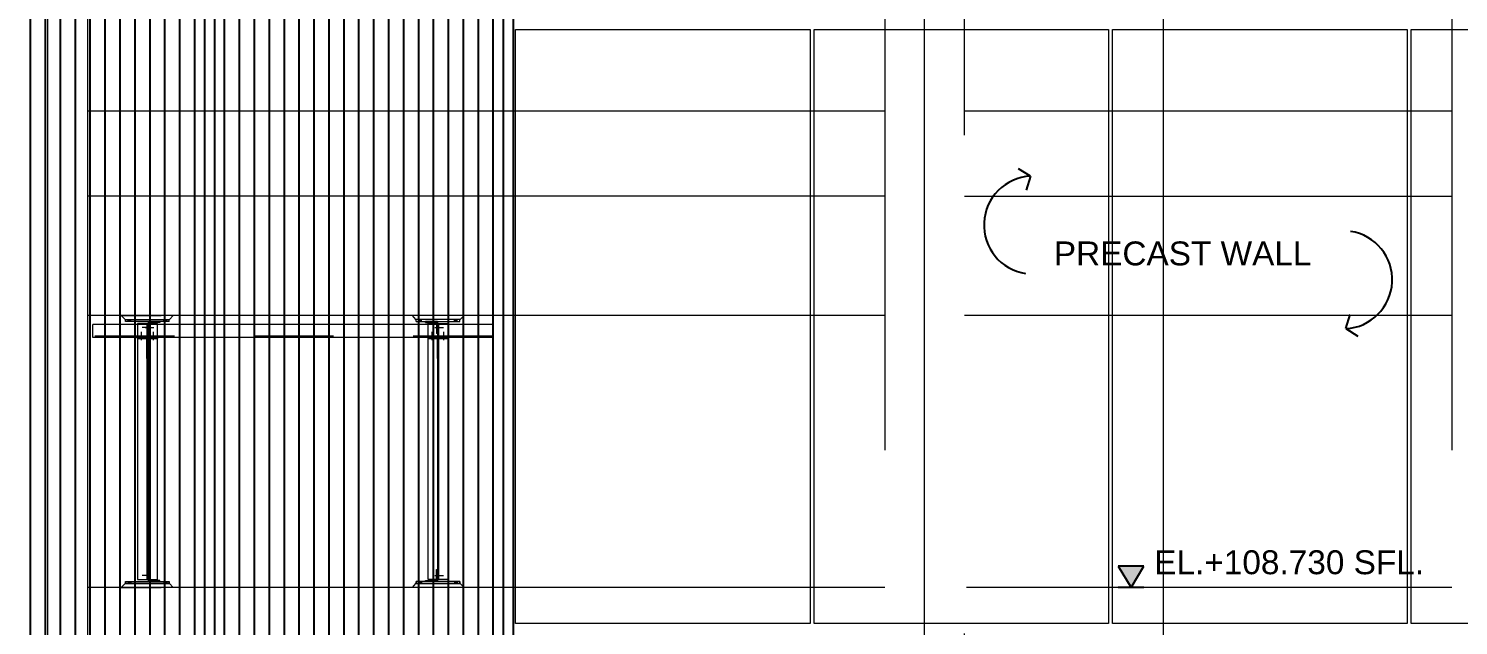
# Model space of a CAD drawing. Header units: millimetres. Extents: x 652937 to 1670132, y 1473552 to 2851037.
# Drawn here: x 663510.12 to 663517.31, y 1524562.13 to 1524565.12 of the extents above; entities that cross this region are included whole.
import ezdxf
from ezdxf.enums import TextEntityAlignment as Align

# ---------------------------------------------------------------- set-up
doc = ezdxf.new("R2010")
doc.units = ezdxf.units.MM
for name, pattern in [('Grid Line', [22.225, 12.7, -3.175, 3.175, -3.175]), ('HIDDEN', [0.375, 0.25, -0.125]), ('XKITLINE00', [0]), ('XKITLINE02', [4, 2, -2])]:
    doc.linetypes.add(name, pattern=pattern)
doc.layers.add('000 - 0_HIDE_OBJ_FRAMING_DEF_SUB', color=7, linetype='Continuous', plot=False)
for name, color, linetype, lineweight in [('A-230-M_FLOOR', 7, 'Continuous', 25), ('A-GENM', 7, 'Continuous', 9), ('Bolt', 7, 'Continuous', 0), ('Part', 7, 'Continuous', 0), ('Z-030-M_GRID', 7, 'Continuous', 9)]:
    doc.layers.add(name, color=color, linetype=linetype, lineweight=lineweight)
doc.layers.add('CVA044__', color=7, linetype='Continuous')
doc.layers.add('DIM', color=7, linetype='Continuous')
doc.styles.add('ANGSANA', font='angsana.shx', dxfattribs={"width": 0.9})
doc.styles.add('Arial', font='arial.ttf')

# ---------------------------------------------------------------- blocks, each defined once
blk = doc.blocks.new('GM_Louver Grill Vertical Z1 - Z Profile-20321545-ENT 3 ELE-2 Sheet')
at = {"layer": '000 - 0_HIDE_OBJ_FRAMING_DEF_SUB', "color": 7}
blk.add_line((-201431, 105550), (-201431, 114870), dxfattribs=at)
blk = doc.blocks.new('E2')
at = {"layer": '000 - 0_HIDE_OBJ_FRAMING_DEF_SUB', "color": 7}
for p, q in [((1649987.5, 105550), (1649987.5, 114870)), ((1650087.5, 105550), (1650087.5, 114870)), ((1651487.5, 114870), (1651487.5, 105550))]:
    blk.add_line(p, q, dxfattribs=at)
for points in [[(1650037.5, 114870), (1648537.5, 114870), (1648537.5, 105550), (1650037.5, 105550)], [(1650037.5, 114870), (1651537.5, 114870), (1651537.5, 105550), (1650037.5, 105550)]]:
    blk.add_lwpolyline(points, close=True, dxfattribs=at)
at = {"layer": 'A-GENM', "color": 7}
for p in [(1850543.5, 0), (1850618.5, 0), (1850693.5, 0), (1850768.5, 0), (1850843.5, 0), (1850918.5, 0), (1850993.5, 0), (1851068.5, 0), (1851143.5, 0), (1851218.5, 0), (1851293.5, 0), (1851368.5, 0), (1851593.5, 0), (1851668.5, 0), (1851743.5, 0), (1851818.5, 0), (1851893.5, 0), (1851968.5, 0), (1852043.5, 0), (1852118.5, 0), (1852193.5, 0), (1852268.5, 0), (1852343.5, 0), (1852418.5, 0), (1852493.5, 0), (1852568.5, 0), (1852643.5, 0), (1852718.5, 0), (1852793.5, 0), (1852868.5, 0)]:
    blk.add_blockref('GM_Louver Grill Vertical Z1 - Z Profile-20321545-ENT 3 ELE-2 Sheet', p, dxfattribs=at)
blk = doc.blocks.new('LEV-SEC')
blk.add_hatch(color=7).paths.add_polyline_path([(-1.62, 2.67), (0, 0), (1.62, 2.67)])
at = {"color": 7}
for p, q in [((-1.62, 2.67), (0, 0)), ((1.62, 2.67), (-1.62, 2.67)), ((0, 0), (1.62, 2.67)), ((1.62, 0), (-1.62, 0))]:
    blk.add_line(p, q, dxfattribs=at)
at = {"color": 7, "style": 'ANGSANA'}
blk.add_attdef('ELEVATION', text='', height=2.4, dxfattribs=at).set_placement((2.91, 2.21), align=Align.BOTTOM_LEFT)
blk = doc.blocks.new('*A3459102')
at = {"layer": 'Part', "color": 7, "linetype": 'XKITLINE00', "lineweight": 0}
for p, q in [((616.947211, 135.830227), (616.947209, 135.830227)), ((616.947209, 135.830227), (619.147209, 135.830227)), ((616.947209, 135.730227), (616.947209, 135.830227)), ((619.147211, 135.830227), (619.147209, 135.830227)), ((619.147209, 135.730227), (619.147209, 135.830227)), ((616.947211, 135.730227), (616.947209, 135.730227)), ((616.947209, 135.730227), (619.147209, 135.730227)), ((619.147211, 135.730227), (619.147209, 135.730227))]:
    blk.add_line(p, q, dxfattribs=at)
at = {"layer": 'Part', "color": 7, "linetype": 'XKITLINE02', "lineweight": 0}
for p, q in [((616.947211, 135.830227), (616.947211, 135.730227)), ((619.147209, 135.830227), (619.147211, 135.830227)), ((619.147211, 135.830227), (619.147211, 135.730227)), ((619.147209, 135.730227), (619.147211, 135.730227))]:
    blk.add_line(p, q, dxfattribs=at)
blk = doc.blocks.new('*A3460103')
at = {"layer": 'Part', "color": 7, "linetype": 'XKITLINE02', "lineweight": 0}
for p, q in [((618.12721, 136.430227), (618.077209, 136.430227)), ((618.077209, 136.430227), (618.077209, 135.930227)), ((618.077209, 135.830227), (618.67721, 135.830227)), ((618.127209, 135.930227), (618.127209, 136.430227)), ((618.67721, 135.830227), (618.67721, 135.880227))]:
    blk.add_line(p, q, dxfattribs=at)
at = {"layer": 'Part', "color": 7, "linetype": 'XKITLINE00', "lineweight": 0}
for p, q in [((618.077209, 135.930227), (618.077209, 135.830227)), ((618.127209, 135.930227), (618.127209, 135.880227)), ((618.677209, 135.880227), (618.127209, 135.880227)), ((618.677209, 135.830227), (618.677209, 135.880227))]:
    blk.add_line(p, q, dxfattribs=at)
blk = doc.blocks.new('*A3462105')
at = {"layer": 'Bolt', "color": 7, "linetype": 'XKITLINE02', "lineweight": 0}
for p, q in [((618.20641, 136.130227), (617.77721, 136.130227)), ((618.07721, 136.200227), (618.01721, 136.200227)), ((618.07721, 136.060227), (618.01721, 136.060227)), ((618.12721, 136.300227), (618.07721, 136.300227)), ((618.12721, 135.960227), (618.07721, 135.960227))]:
    blk.add_line(p, q, dxfattribs=at)
blk = doc.blocks.new('*A3463106')
at = {"layer": 'Bolt'}
for points in [[(617.217, 135.83), (617.217, 135.73), (617.077, 135.73), (617.077, 135.83)], [(619.017, 135.83), (619.017, 135.73), (618.877, 135.73), (618.877, 135.83)]]:
    blk.add_hatch(color=7, dxfattribs=at).paths.add_polyline_path(points, flags=17)
at = {"layer": 'Bolt', "color": 7, "linetype": 'XKITLINE00', "lineweight": 0}
for p, q in [((617.077, 135.83), (617.077, 135.73)), ((617.147, 135.83), (617.147, 135.73)), ((617.217, 135.83), (617.217, 135.73)), ((618.877, 135.83), (618.877, 135.73)), ((618.947, 135.83), (618.947, 135.73)), ((619.017, 135.83), (619.017, 135.73))]:
    blk.add_line(p, q, dxfattribs=at)
blk = doc.blocks.new('*A3534110')
at = {"layer": 'Part', "color": 7, "linetype": 'XKITLINE00', "lineweight": 0}
for p, q in [((616.947209, 162.330227), (616.947209, 162.430227)), ((616.947209, 162.430227), (619.147209, 162.430227)), ((619.147209, 162.330227), (619.147209, 162.430227)), ((619.147209, 162.430227), (619.147211, 162.430227)), ((619.147209, 162.330227), (616.947209, 162.330227)), ((619.147211, 162.330227), (619.147209, 162.330227))]:
    blk.add_line(p, q, dxfattribs=at)
at = {"layer": 'Part', "color": 7, "linetype": 'XKITLINE02', "lineweight": 0}
for p, q in [((616.947211, 162.330227), (616.947211, 162.430227)), ((619.147209, 162.430227), (619.147211, 162.430227)), ((619.147211, 162.330227), (619.147211, 162.430227)), ((619.147209, 162.330227), (619.147211, 162.330227))]:
    blk.add_line(p, q, dxfattribs=at)
blk = doc.blocks.new('*A3535111')
at = {"layer": 'Part', "color": 7, "linetype": 'XKITLINE00', "lineweight": 0}
for p, q in [((618.077209, 162.330227), (618.077209, 162.230227)), ((618.677209, 162.280227), (618.127209, 162.280227)), ((618.127209, 162.280227), (618.127209, 162.230227)), ((618.677209, 162.280227), (618.677209, 162.330227))]:
    blk.add_line(p, q, dxfattribs=at)
at = {"layer": 'Part', "color": 7, "linetype": 'XKITLINE02', "lineweight": 0}
for p, q in [((618.077209, 162.330227), (618.67721, 162.330227)), ((618.07721, 161.730227), (618.077209, 162.230227)), ((618.077209, 161.730227), (618.12721, 161.730227)), ((618.127209, 162.230227), (618.12721, 161.730227)), ((618.67721, 162.330227), (618.67721, 162.280227))]:
    blk.add_line(p, q, dxfattribs=at)
blk = doc.blocks.new('*A3536112')
at = {"layer": 'Part', "color": 7, "linetype": 'XKITLINE00', "lineweight": 0}
for p, q in [((616.747209, 162.630227), (616.947209, 162.430227)), ((616.947209, 162.430227), (619.177211, 162.430227)), ((619.177209, 162.430227), (619.347209, 162.630227))]:
    blk.add_line(p, q, dxfattribs=at)
at = {"layer": 'Part', "color": 7, "linetype": 'XKITLINE02', "lineweight": 0}
for p, q in [((616.747209, 162.630227), (619.347211, 162.630227)), ((616.947211, 162.430227), (616.747211, 162.630227)), ((619.177211, 162.430227), (619.347211, 162.630227))]:
    blk.add_line(p, q, dxfattribs=at)
blk = doc.blocks.new('*A3537113')
at = {"layer": 'Bolt', "color": 7, "linetype": 'XKITLINE02', "lineweight": 0}
for p, q in [((618.20641, 162.030227), (617.77721, 162.030227)), ((618.07721, 162.100227), (618.01721, 162.100227)), ((618.07721, 161.960227), (618.01721, 161.960227)), ((618.12721, 162.200227), (618.07721, 162.200227)), ((618.12721, 161.860227), (618.07721, 161.860227))]:
    blk.add_line(p, q, dxfattribs=at)
blk = doc.blocks.new('*A3538114')
at = {"layer": 'Bolt'}
for points in [[(617.217, 162.43), (617.217, 162.33), (617.077, 162.33), (617.077, 162.43)], [(619.017, 162.43), (619.017, 162.33), (618.877, 162.33), (618.877, 162.43)]]:
    blk.add_hatch(color=7, dxfattribs=at).paths.add_polyline_path(points, flags=17)
at = {"layer": 'Bolt', "color": 7, "linetype": 'XKITLINE00', "lineweight": 0}
for p, q in [((617.077, 162.33), (617.077, 162.43)), ((617.147, 162.33), (617.147, 162.43)), ((617.217, 162.33), (617.217, 162.43)), ((618.877, 162.33), (618.877, 162.43)), ((618.947, 162.33), (618.947, 162.43)), ((619.017, 162.33), (619.017, 162.43))]:
    blk.add_line(p, q, dxfattribs=at)
blk = doc.blocks.new('*A3461104')
at = {"layer": 'Part', "color": 7, "linetype": 'XKITLINE00', "lineweight": 0}
for p, q in [((616.747209, 135.530227), (616.947209, 135.730227)), ((616.947209, 135.730227), (616.947211, 135.730227)), ((619.177211, 135.730227), (616.947209, 135.730227)), ((619.347209, 135.530227), (619.177209, 135.730227))]:
    blk.add_line(p, q, dxfattribs=at)
at = {"layer": 'Part', "color": 7, "linetype": 'XKITLINE02', "lineweight": 0}
for p, q in [((616.747209, 135.530227), (619.347211, 135.530227)), ((616.747211, 135.530227), (616.947211, 135.730227)), ((619.347211, 135.530227), (619.177211, 135.730227))]:
    blk.add_line(p, q, dxfattribs=at)
blk = doc.blocks.new('12')
at = {"layer": 'Part', "color": 7, "linetype": 'XKITLINE00', "lineweight": 0}
for points in [[(663512.5716, 1524496.4016), (663512.5716, 1524499.3816), (663514.0516, 1524499.3816), (663514.0516, 1524496.4016)], [(663514.0716, 1524496.4016), (663514.0716, 1524499.3816), (663515.5516, 1524499.3816), (663515.5516, 1524496.4016)], [(663515.5716, 1524496.4016), (663515.5716, 1524499.3816), (663517.0516, 1524499.3816), (663517.0516, 1524496.4016)], [(663517.0716, 1524496.4016), (663517.0716, 1524499.3816), (663518.5516, 1524499.3816), (663518.5516, 1524496.4016)]]:
    blk.add_lwpolyline(points, close=True, dxfattribs=at)
blk = doc.blocks.new('*A28123885')
at = {"layer": 'Part', "color": 7, "linetype": 'XKITLINE00', "lineweight": 0}
for p, q in [((185.692969, 44.722868), (175.64231, 44.722868)), ((175.64231, 44.397868), (175.64231, 44.722868)), ((185.69297, 44.722868), (185.692969, 44.722868)), ((185.692969, 44.722868), (185.692969, 44.397868)), ((185.692969, 44.397868), (175.64231, 44.397868)), ((185.692969, 44.397868), (185.692993, 44.397868))]:
    blk.add_line(p, q, dxfattribs=at)
at = {"layer": 'Part', "color": 7, "linetype": 'XKITLINE02', "lineweight": 0}
for p, q in [((175.642312, 44.427868), (175.642312, 44.722868)), ((175.642333, 44.427868), (175.642333, 44.722868)), ((175.642335, 44.397868), (175.642335, 44.722868)), ((185.692993, 44.722868), (185.692969, 44.722868)), ((185.69297, 44.427868), (185.69297, 44.722868)), ((185.692993, 44.722868), (185.692992, 44.722868)), ((185.692992, 44.722868), (185.692992, 44.427868)), ((185.692993, 44.397868), (185.692993, 44.722868)), ((185.692992, 44.427868), (175.642312, 44.427868)), ((185.692993, 44.397868), (185.692969, 44.397868)), ((185.692992, 44.427868), (185.69297, 44.427868))]:
    blk.add_line(p, q, dxfattribs=at)
blk = doc.blocks.new('*A29664039')
at = {"layer": 'Bolt', "color": 7, "linetype": 'XKITLINE02', "lineweight": 0}
for p, q in [((176.962751, 44.647868), (177.177351, 44.647868)), ((177.002351, 44.682868), (177.032351, 44.682868)), ((177.002351, 44.612868), (177.032351, 44.612868)), ((177.032351, 44.682868), (177.057351, 44.682868)), ((177.032351, 44.612868), (177.057351, 44.612868))]:
    blk.add_line(p, q, dxfattribs=at)
blk = doc.blocks.new('*A29794052')
at = {"layer": 'Part', "color": 7, "linetype": 'XKITLINE02', "lineweight": 0}
for p, q in [((177.267352, 44.397868), (176.767351, 44.397868)), ((176.767351, 44.397868), (176.767351, 44.367868)), ((177.267351, 44.397868), (177.267352, 44.397868)), ((177.267351, 44.397868), (177.267351, 44.367868))]:
    blk.add_line(p, q, dxfattribs=at)
at = {"layer": 'Part', "color": 7, "linetype": 'XKITLINE00', "lineweight": 0}
for p, q in [((176.767351, 44.367868), (176.767352, 44.367868)), ((176.767352, 44.367868), (176.767352, 44.397868)), ((176.767352, 44.367868), (177.267352, 44.367868)), ((177.267351, 44.367868), (177.267352, 44.367868)), ((177.267352, 44.367868), (177.267352, 44.397868))]:
    blk.add_line(p, q, dxfattribs=at)
blk = doc.blocks.new('*A29804053')
at = {"layer": 'Part', "color": 7, "linetype": 'XKITLINE00', "lineweight": 0}
for p, q in [((177.002352, 44.367868), (177.002351, 44.367868)), ((177.002351, 43.867868), (177.002352, 44.367868)), ((177.002352, 44.367868), (177.032352, 44.367868)), ((177.002352, 44.217868), (177.032352, 44.217868)), ((177.032351, 43.867868), (177.032352, 44.367868)), ((177.002351, 43.867868), (177.032351, 43.867868))]:
    blk.add_line(p, q, dxfattribs=at)
at = {"layer": 'Part', "color": 7, "linetype": 'XKITLINE02', "lineweight": 0}
for p, q in [((177.002351, 44.367868), (177.002351, 43.867868)), ((177.002352, 44.367868), (177.002351, 44.367868)), ((177.032351, 43.867868), (177.032351, 44.367868))]:
    blk.add_line(p, q, dxfattribs=at)
blk = doc.blocks.new('*A29814054')
at = {"layer": 'Bolt'}
for points in [[(176.832, 44.398), (176.832, 44.428), (176.902, 44.428), (176.902, 44.398)], [(176.832, 44.368), (176.832, 44.398), (176.902, 44.398), (176.902, 44.368)], [(177.132, 44.398), (177.132, 44.428), (177.202, 44.428), (177.202, 44.398)], [(177.132, 44.368), (177.132, 44.398), (177.202, 44.398), (177.202, 44.368)]]:
    blk.add_hatch(color=7, dxfattribs=at).paths.add_polyline_path(points, flags=17)
at = {"layer": 'Bolt', "color": 7, "linetype": 'XKITLINE00', "lineweight": 0}
for p, q in [((176.832, 44.398), (176.832, 44.428)), ((176.832, 44.368), (176.832, 44.398)), ((176.867, 44.328), (176.867, 44.543)), ((176.902, 44.398), (176.902, 44.428)), ((176.902, 44.368), (176.902, 44.398)), ((177.132, 44.398), (177.132, 44.428)), ((177.132, 44.368), (177.132, 44.398)), ((177.167, 44.328), (177.167, 44.543)), ((177.202, 44.398), (177.202, 44.428)), ((177.202, 44.368), (177.202, 44.398))]:
    blk.add_line(p, q, dxfattribs=at)
blk = doc.blocks.new('*A29924065')
at = {"layer": 'Part', "color": 7, "linetype": 'XKITLINE00', "lineweight": 0}
for p, q in [((184.068439, 44.367868), (184.068439, 44.397868)), ((184.068439, 44.367868), (184.068439, 44.367868)), ((184.068439, 44.367868), (184.568439, 44.367868)), ((184.568439, 44.367868), (184.568439, 44.397868)), ((184.568439, 44.367868), (184.568439, 44.367868))]:
    blk.add_line(p, q, dxfattribs=at)
at = {"layer": 'Part', "color": 7, "linetype": 'XKITLINE02', "lineweight": 0}
for p, q in [((184.568439, 44.397868), (184.068439, 44.397868)), ((184.068439, 44.397868), (184.068439, 44.367868)), ((184.568439, 44.397868), (184.568439, 44.397868)), ((184.568439, 44.397868), (184.568439, 44.367868))]:
    blk.add_line(p, q, dxfattribs=at)
blk = doc.blocks.new('*A29934066')
at = {"layer": 'Part', "color": 7, "linetype": 'XKITLINE00', "lineweight": 0}
for p, q in [((184.303439, 44.367868), (184.303439, 44.367868)), ((184.303439, 43.867868), (184.303439, 44.367868)), ((184.303439, 44.367868), (184.333439, 44.367868)), ((184.303439, 44.217868), (184.333439, 44.217868)), ((184.333439, 43.867868), (184.333439, 44.367868)), ((184.303439, 43.867868), (184.333439, 43.867868))]:
    blk.add_line(p, q, dxfattribs=at)
at = {"layer": 'Part', "color": 7, "linetype": 'XKITLINE02', "lineweight": 0}
for p, q in [((184.303439, 44.367868), (184.303439, 43.867868)), ((184.303439, 44.367868), (184.303439, 44.367868)), ((184.333439, 43.867868), (184.333439, 44.367868))]:
    blk.add_line(p, q, dxfattribs=at)
blk = doc.blocks.new('*A29944067')
at = {"layer": 'Bolt'}
for points in [[(184.133, 44.398), (184.133, 44.428), (184.203, 44.428), (184.203, 44.398)], [(184.133, 44.368), (184.133, 44.398), (184.203, 44.398), (184.203, 44.368)], [(184.433, 44.398), (184.433, 44.428), (184.503, 44.428), (184.503, 44.398)], [(184.433, 44.368), (184.433, 44.398), (184.503, 44.398), (184.503, 44.368)]]:
    blk.add_hatch(color=7, dxfattribs=at).paths.add_polyline_path(points, flags=17)
at = {"layer": 'Bolt', "color": 7, "linetype": 'XKITLINE00', "lineweight": 0}
for p, q in [((184.133, 44.398), (184.133, 44.428)), ((184.133, 44.368), (184.133, 44.398)), ((184.168, 44.328), (184.168, 44.543)), ((184.203, 44.398), (184.203, 44.428)), ((184.203, 44.368), (184.203, 44.398)), ((184.433, 44.398), (184.433, 44.428)), ((184.433, 44.368), (184.433, 44.398)), ((184.468, 44.328), (184.468, 44.543)), ((184.503, 44.398), (184.503, 44.428)), ((184.503, 44.368), (184.503, 44.398))]:
    blk.add_line(p, q, dxfattribs=at)

msp = doc.modelspace()

# ---------------------------------------------------------------- linework, layer by layer
at = {"layer": 'A-230-M_FLOOR', "color": 7, "lineweight": 9}
msp.add_lwpolyline([(663510.4216, 1524557.0881), (663510.4216, 1524568.0081)], dxfattribs=at)
at = {"layer": 'DIM', "color": 7, "linetype": 'ByBlock'}
for p, q in [((663515.1584, 1524564.3825), (663515.0986, 1524564.4199)), ((663515.1584, 1524564.3825), (663515.1367, 1524564.312)), ((663516.7436, 1524563.6175), (663516.7653, 1524563.688)), ((663516.7436, 1524563.6175), (663516.8034, 1524563.5802))]:
    msp.add_line(p, q, dxfattribs=at)
for centre, start, end in [((663515.1709, 1524564.1373), 92.9237, 261.43297), ((663516.7311, 1524563.8628), 272.9237, 81.43297)]:
    msp.add_arc(centre, 0.2456, start, end, dxfattribs=at)
at = {"layer": 'Part', "color": 7, "lineweight": 0, "ltscale": 20}
for p, q in [((663512.5716, 1524564.7081), (663510.4216, 1524564.7081)), ((663512.5596, 1524562.3181), (663510.4216, 1524562.3181))]:
    msp.add_line(p, q, dxfattribs=at)
at = {"layer": 'Part', "color": 7, "linetype": 'HIDDEN', "lineweight": 0, "ltscale": 20}
for p, q in [((663514.4266, 1524564.7081), (663512.5716, 1524564.7081)), ((663517.2766, 1524564.7081), (663514.8266, 1524564.7081)), ((663514.4266, 1524564.2831), (663512.5716, 1524564.2831)), ((663514.8266, 1524564.2831), (663517.2766, 1524564.2831)), ((663514.4266, 1524563.6831), (663512.5716, 1524563.6831)), ((663517.2766, 1524563.6831), (663514.8266, 1524563.6831)), ((663514.4266, 1524562.3181), (663512.5596, 1524562.3181)), ((663517.2766, 1524562.3181), (663514.8366, 1524562.3181))]:
    msp.add_line(p, q, dxfattribs=at)
at = {"layer": 'Part', "color": 7, "linetype": 'XKITLINE00', "lineweight": 0}
for p, q in [((663512.5716, 1524564.2831), (663510.4216, 1524564.2831)), ((663512.5716, 1524563.6831), (663510.4216, 1524563.6831))]:
    msp.add_line(p, q, dxfattribs=at)
at = {"layer": 'Part', "color": 7, "linetype": 'XKITLINE02', "lineweight": 0}
for p, q in [((663510.7186, 1524563.6431), (663510.7186, 1524562.3581)), ((663510.7186, 1524563.6431), (663510.7186, 1524562.3581)), ((663510.7246, 1524563.6431), (663510.7246, 1524562.3581)), ((663510.7246, 1524563.6431), (663510.7246, 1524562.3581)), ((663510.7716, 1524563.6431), (663510.7716, 1524563.6431)), ((663510.7716, 1524563.6431), (663510.7716, 1524563.6431)), ((663512.1316, 1524563.6431), (663512.1316, 1524563.6431)), ((663512.1316, 1524563.6431), (663512.1316, 1524563.6431)), ((663512.1786, 1524563.6431), (663512.1786, 1524562.3581)), ((663512.1786, 1524563.6431), (663512.1786, 1524562.3581)), ((663512.1846, 1524563.6431), (663512.1846, 1524562.3581)), ((663512.1846, 1524563.6431), (663512.1846, 1524562.3581)), ((663510.7716, 1524562.3681), (663510.7716, 1524562.3681)), ((663510.7716, 1524562.3681), (663510.7716, 1524562.3681)), ((663512.1316, 1524562.3681), (663512.1316, 1524562.3681)), ((663512.1316, 1524562.3681), (663512.1316, 1524562.3681))]:
    msp.add_line(p, q, dxfattribs=at)
at = {"layer": 'Part', "color": 7, "linetype": 'HIDDEN', "lineweight": 0, "ltscale": 20}
for points in [[(663514.4266, 1524568.0081), (663514.4266, 1524557.0881)], [(663514.8266, 1524557.0881), (663514.8266, 1524568.0081)], [(663517.5266, 1524557.0881), (663517.5266, 1524568.0081), (663517.2766, 1524568.0081), (663517.2766, 1524557.0881)]]:
    msp.add_lwpolyline(points, dxfattribs=at)
at = {"layer": 'Part', "color": 7, "linetype": 'XKITLINE00', "lineweight": 0}
for points in [[(663510.7716, 1524562.3581), (663510.7716, 1524563.6431), (663510.6716, 1524563.6431), (663510.6716, 1524562.3581)], [(663512.1316, 1524562.3581), (663512.1316, 1524563.6431), (663512.2316, 1524563.6431), (663512.2316, 1524562.3581)]]:
    msp.add_lwpolyline(points, close=True, dxfattribs=at)
at = {"layer": 'Z-030-M_GRID', "color": 7, "linetype": 'Grid Line', "ltscale": 0.5}
msp.add_line((663515.8266, 1524548.5416), (663515.8266, 1524570.3058), dxfattribs=at)
at = {"layer": 'Z-030-M_GRID', "color": 7, "linetype": 'Grid Line'}
for p, q in [((663510.2216, 1524556.4505), (663510.2216, 1524569.5174)), ((663514.6266, 1524556.4505), (663514.6266, 1524569.5174))]:
    msp.add_line(p, q, dxfattribs=at)

# ---------------------------------------------------------------- block references
at = {"color": 7}
msp.add_blockref('12', (0, 65.7366), dxfattribs=at)
at = {"color": 7, "xscale": 0.001, "yscale": 0.001, "zscale": 0.001}
msp.add_blockref('E2', (661861.0221, 1524453.5881), dxfattribs=at)
at = {"color": 7, "lineweight": 0}
for name, p, xscale, yscale, zscale in [('*A28123885', (663475.3182, 1524554.6936), 0.2, 0.2, 0.2), ('*A3536112', (663448.9154, 1524547.4201), 0.1, 0.1, 0.1), ('*A3534110', (663448.9169, 1524547.4201), 0.1, 0.1, 0.1), ('*A3538114', (663448.9169, 1524547.4201), 0.1, 0.1, 0.1), ('*A3537113', (663448.9169, 1524547.4201), 0.1, 0.1, 0.1), ('*A29664039', (663475.3182, 1524554.6936), 0.2, 0.2, 0.2), ('*A3535111', (663448.9169, 1524547.4201), 0.1, 0.1, 0.1), ('*A3536112', (663573.9878, 1524547.4201), -0.1, 0.1, 0.1), ('*A3534110', (663573.9863, 1524547.4201), -0.1, 0.1, 0.1), ('*A3538114', (663573.9863, 1524547.4201), -0.1, 0.1, 0.1), ('*A3535111', (663573.9863, 1524547.4201), -0.1, 0.1, 0.1), ('*A3537113', (663573.9863, 1524547.4201), -0.1, 0.1, 0.1), ('*A29794052', (663475.3182, 1524554.6936), 0.2, 0.2, 0.2), ('*A29814054', (663475.3182, 1524554.6936), 0.2, 0.2, 0.2), ('*A29804053', (663475.3182, 1524554.6936), 0.2, 0.2, 0.2), ('*A29924065', (663475.3182, 1524554.6936), 0.2, 0.2, 0.2), ('*A29944067', (663475.3182, 1524554.6936), 0.2, 0.2, 0.2), ('*A29934066', (663475.3182, 1524554.6936), 0.2, 0.2, 0.2), ('*A3462105', (663448.9169, 1524548.7651), 0.1, 0.1, 0.1), ('*A3460103', (663448.9169, 1524548.7651), 0.1, 0.1, 0.1), ('*A3460103', (663573.9863, 1524548.7651), -0.1, 0.1, 0.1), ('*A3462105', (663573.9863, 1524548.7651), -0.1, 0.1, 0.1), ('*A3461104', (663448.9154, 1524548.7651), 0.1, 0.1, 0.1), ('*A3459102', (663448.9169, 1524548.7651), 0.1, 0.1, 0.1), ('*A3463106', (663448.9169, 1524548.7651), 0.1, 0.1, 0.1), ('*A3461104', (663573.9878, 1524548.7651), -0.1, 0.1, 0.1), ('*A3459102', (663573.9863, 1524548.7651), -0.1, 0.1, 0.1), ('*A3463106', (663573.9863, 1524548.7651), -0.1, 0.1, 0.1)]:
    msp.add_blockref(name, p, dxfattribs=dict(at, xscale=xscale, yscale=yscale, zscale=zscale))
at = {"layer": 'DIM', "color": 7}
ref = msp.add_blockref('LEV-SEC', (663515.6642, 1524562.3181), dxfattribs=dict(at, xscale=0.04, yscale=0.04, zscale=0.04))
ref.add_attrib('ELEVATION', 'EL.+108.730 SFL.', dxfattribs={"layer": '0', "color": 7, "height": 0.12, "style": 'Arial'}).set_placement((663515.7808, 1524562.3489), align=Align.BOTTOM_LEFT)

# ---------------------------------------------------------------- texts
at = {"layer": 'CVA044__', "color": 7, "style": 'Arial'}
msp.add_text('PRECAST WALL', height=0.12, dxfattribs=at).set_placement((663515.2761, 1524563.9349))

doc.saveas('drawing.dxf')
